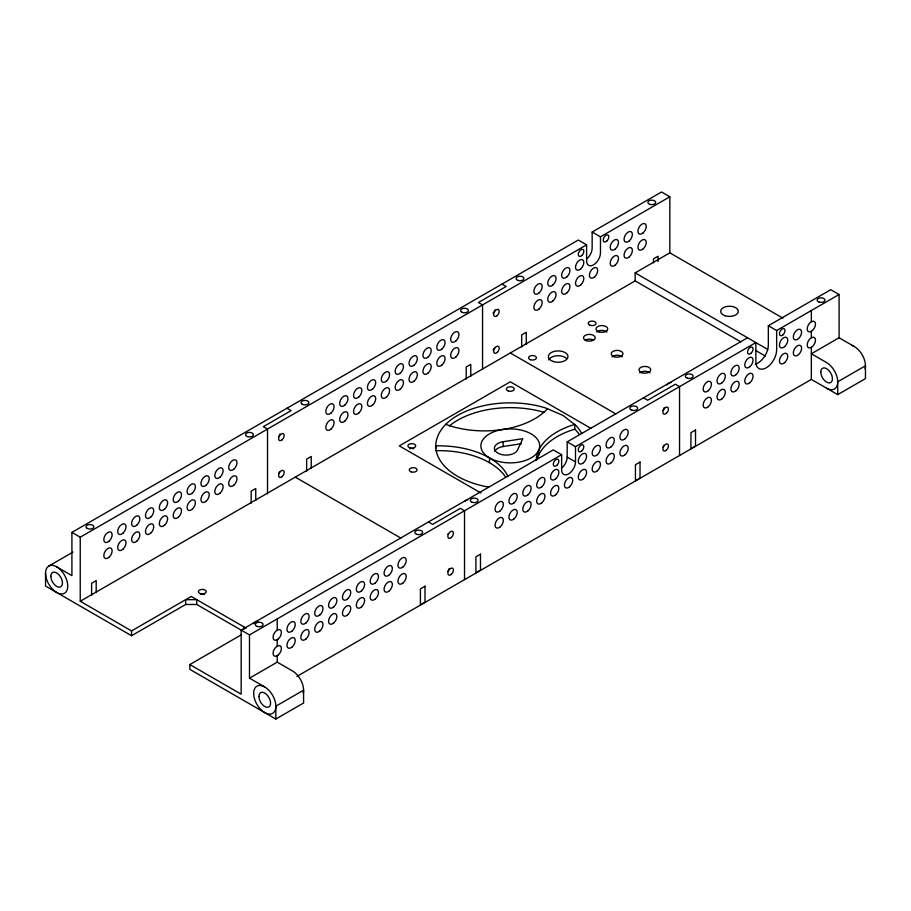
<?xml version="1.0" encoding="UTF-8"?>
<svg xmlns="http://www.w3.org/2000/svg" width="911" height="911" viewBox="0 0 911 911"><rect width="100%" height="100%" fill="white"/><g stroke="black" fill="none" stroke-linecap="round" stroke-linejoin="round"><path stroke-width="1.37" d="M489.492 457.903A29.425 16.99 0 0 0 524.167 460.875L526.649 460.021A29.425 16.99 0 0 0 538.458 450.82L539.164 449.203A29.425 16.99 0 0 0 536.249 437.884L534.768 436.449A29.425 16.99 0 0 0 526.649 431.757L524.167 430.903A29.425 16.99 0 0 0 504.557 429.229L501.756 429.628A29.425 16.99 0 0 0 485.825 436.449L484.345 437.884A29.425 16.99 0 0 0 489.492 457.903L489.492 462.708M56.653 566.836L71.912 575.638L71.912 532.388L578.28 240.037L586.604 244.843L586.604 260.865A9.805 5.66 -60 0 0 593.539 264.873A9.805 5.66 -60 0 0 600.474 252.859L600.474 236.837L669.836 196.787L669.836 252.859L782.856 318.11M587.014 258.758A9.805 5.66 -60 0 0 592.15 248.054L592.15 232.032L661.511 191.982L669.836 196.787M71.912 532.388L80.236 537.194L586.604 244.843M48.795 566.061L72.926 552.123M80.236 537.194L80.236 601.271L635.161 280.895L635.161 272.879L669.836 252.859M80.236 601.271L131.56 630.913L191.219 596.466L246.152 628.191M45.55 573.235A15.692 9.064 60 0 0 62.199 593.949A15.692 9.064 60 0 0 62.199 571.755A15.692 9.064 60 0 0 45.55 573.235L45.55 586.058L131.56 635.719L185.673 604.483L196.765 604.483L249.489 634.91L561.631 454.703L561.631 469.917A9.805 5.66 -60 0 0 568.566 473.925A9.805 5.66 -60 0 0 575.501 461.911L575.501 446.686L755.857 342.57L755.857 361.792A14.713 8.495 -60 0 0 766.253 367.793A14.713 8.495 -60 0 0 776.662 349.778L776.662 330.545L839.088 294.504L839.088 337.765L811.348 353.775L826.607 362.589A15.692 9.064 60 0 1 837.699 381.811L837.699 394.622L811.348 379.409L296.94 676.395M562.041 467.81A9.805 5.66 -60 0 0 567.177 457.106L567.177 441.881L747.532 337.765M755.242 364.138A14.713 8.495 -60 0 0 768.337 344.973L768.337 325.739L830.764 289.698L839.088 294.504M275.839 719.018L275.839 706.196L303.591 690.185L303.591 702.996L275.839 719.018L189.83 669.357L189.83 664.552L241.472 634.728M249.489 634.91L249.489 678.171L277.229 662.149L292.488 670.963A15.692 9.064 60 0 1 303.215 693.282M837.699 394.622L865.45 378.612L865.45 365.789L837.699 381.811A15.692 9.064 60 0 1 826.607 388.223M503.088 441.733L522.789 438.681L517.505 450.045A11.775 6.798 0 0 1 497.816 453.097A11.775 6.798 0 0 1 503.088 441.733L503.088 446.538A11.775 6.798 0 0 0 494.764 451.344M503.088 446.538L521.468 443.691M839.088 337.765L854.347 346.567M768.337 325.739L776.662 330.545M592.15 232.032L600.474 236.837M635.161 272.879L767.825 349.482M635.161 280.895L740.802 341.887M755.549 350.393L765.377 356.076M501.972 284.095L506.14 286.498L478.389 302.52L482.557 304.923L482.557 369.001M643.485 397.834L647.641 400.236L675.393 384.214L679.549 386.617L679.549 455.5M510.297 352.978L615.95 413.97M590.795 428.284L510.297 381.811L399.314 445.889L481.031 493.067M567.177 441.881L575.501 446.686M567.177 457.106L575.501 461.911M561.631 454.703L553.307 449.897L241.164 630.105L241.164 694.182L189.83 664.552M286.942 408.242L291.099 410.645L263.359 426.667L267.515 429.07L267.515 493.739M428.443 521.98L432.611 524.383L460.351 508.361L464.519 510.764L464.519 579.647M295.266 477.125L400.908 538.116M249.489 678.171L264.748 686.974M536.283 460.431A71.263 41.143 0 0 1 574.795 424.389L574.795 429.195L576.048 430.402A74.554 43.045 0 0 1 579.18 434.228M811.348 310.526L811.348 321.742M811.348 331.353L811.348 337.765M811.348 347.376L811.348 379.409M658.061 261.571L658.061 256.23L653.483 258.872L653.483 262.88M538.708 450.285L538.708 455.09M526.262 344.335L526.262 332.321L521.684 334.963L521.684 346.977M470.771 376.368L470.771 364.354L466.193 366.996L466.193 379.01M435.743 448.292C435.025 438.009 440.651 428.432 448.314 421.975A74.554 43.045 0 0 1 545.438 407.923L563.021 415.45L576.048 425.596A74.554 43.045 0 0 1 581.639 433.397M311.232 468.482L311.232 456.468L306.654 459.11L306.654 471.124M277.229 618.899L277.229 630.105M277.229 639.716L277.229 646.127M277.229 655.738L277.229 662.149M255.74 500.515L255.74 488.501L251.163 491.154L251.163 503.168M243.932 626.905L243.932 629.467M196.765 604.483L196.765 599.677L185.673 599.677L185.673 604.483M131.56 630.913L131.56 635.719M96.202 592.628L96.202 580.614L91.624 583.256L91.624 595.27M279.916 433.955A3.929 2.266 -60 0 1 278.618 436.654M449.157 568.521A3.929 2.266 -60 0 1 447.87 571.208M279.631 471.739A3.929 2.266 -60 0 1 278.618 473.492M409.836 448.736A3.929 2.266 0 0 1 413.765 448.736M448.44 533.527A3.929 2.266 -60 0 1 447.87 534.37M494.946 309.808A3.929 2.266 -60 0 1 492.976 313.202M663.914 445.297A3.929 2.266 -60 0 1 662.901 447.062M494.662 347.581A3.929 2.266 -60 0 1 492.976 350.052M664.199 407.524A3.929 2.266 -60 0 1 662.901 410.212M464.895 501.369A3.929 2.266 0 0 1 467.662 499.763M488.66 487.078A74.554 43.045 0 0 1 435.743 445.889A71.309 41.177 0 0 1 508.008 476.499M547.534 408.652A71.24 41.132 0 0 1 445.798 424.389M435.743 450.694A71.309 41.177 0 0 1 505.559 476.954M537.091 459.554A71.263 41.143 0 0 1 574.795 429.195M449.339 425.915A74.554 43.045 0 0 1 544.152 412.341M666.932 384.943A5.887 3.393 0 0 1 671.088 382.54M851.478 345.349A15.692 9.064 60 0 1 865.074 368.887M548.684 359.925A9.805 5.66 0 0 1 556.883 355.768A9.805 5.66 0 0 1 566.653 358.558M596.762 332.06A5.887 3.393 0 0 1 606.954 332.06M585.215 340.167A5.887 3.393 0 0 1 593.539 340.167M612.021 356.884A5.887 3.393 0 0 1 622.224 356.884M639.773 372.906A5.887 3.393 0 0 1 649.964 372.906M253.884 623.705A3.929 2.266 0 0 1 257.813 621.439M200.352 594.507A3.929 2.266 0 0 1 204.28 594.507M424.993 586.217L420.415 588.87L420.415 604.881L424.993 602.239L424.993 586.217M480.484 554.184L475.906 556.826L475.906 572.848L480.484 570.206L480.484 554.184M640.023 462.071L635.445 464.712L635.445 480.735L640.023 478.093L640.023 462.071M695.514 430.038L690.937 432.679L690.937 448.702L695.514 446.06L695.514 430.038M409.836 447.848A3.929 2.266 0 0 0 415.723 445.889A3.929 2.266 0 0 0 409.836 443.93A3.929 2.266 0 0 0 409.836 447.848M508.338 390.978A3.929 2.266 0 0 0 514.225 389.02A3.929 2.266 0 0 0 508.338 387.061A3.929 2.266 0 0 0 508.338 390.978M282.114 439.762A3.929 2.266 -60 0 0 283.355 433.682A3.929 2.266 -60 0 0 278.709 437.792A3.929 2.266 -60 0 0 282.114 439.762M282.114 476.601A3.929 2.266 -60 0 0 283.355 470.52A3.929 2.266 -60 0 0 278.709 474.642A3.929 2.266 -60 0 0 282.114 476.601M666.397 450.171A3.929 2.266 -60 0 0 667.638 444.09A3.929 2.266 -60 0 0 663.003 448.212A3.929 2.266 -60 0 0 666.397 450.171M302.201 404.233A3.929 2.266 0 0 0 308.772 403.22A3.929 2.266 0 0 0 303.967 400.453A3.929 2.266 0 0 0 302.201 404.233M461.74 312.131A3.929 2.266 0 0 0 468.311 311.118A3.929 2.266 0 0 0 463.505 308.339A3.929 2.266 0 0 0 461.74 312.131M666.397 413.321A3.929 2.266 -60 0 0 667.638 407.251A3.929 2.266 -60 0 0 663.003 411.362A3.929 2.266 -60 0 0 666.397 413.321M411.225 471.875A3.929 2.266 0 0 0 417.113 469.917A3.929 2.266 0 0 0 411.225 467.958A3.929 2.266 0 0 0 411.225 471.875M625.14 438.692A5.887 3.393 -60 0 0 626.996 429.582A5.887 3.393 -60 0 0 620.038 435.754A5.887 3.393 -60 0 0 625.14 438.692M611.258 446.709A5.887 3.393 -60 0 0 613.126 437.587A5.887 3.393 -60 0 0 606.168 443.759A5.887 3.393 -60 0 0 611.258 446.709M597.388 454.714A5.887 3.393 -60 0 0 599.256 445.593A5.887 3.393 -60 0 0 592.287 451.776A5.887 3.393 -60 0 0 597.388 454.714M583.518 462.72A5.887 3.393 -60 0 0 585.386 453.61A5.887 3.393 -60 0 0 578.417 459.782A5.887 3.393 -60 0 0 583.518 462.72M555.767 478.742A5.887 3.393 -60 0 0 557.634 469.62A5.887 3.393 -60 0 0 550.677 475.804A5.887 3.393 -60 0 0 555.767 478.742M541.897 486.747A5.887 3.393 -60 0 0 543.765 477.637A5.887 3.393 -60 0 0 536.795 483.809A5.887 3.393 -60 0 0 541.897 486.747M528.027 494.764A5.887 3.393 -60 0 0 529.895 485.643A5.887 3.393 -60 0 0 522.925 491.815A5.887 3.393 -60 0 0 528.027 494.764M514.146 502.77A5.887 3.393 -60 0 0 516.013 493.66A5.887 3.393 -60 0 0 509.055 499.832A5.887 3.393 -60 0 0 514.146 502.77M500.276 510.786A5.887 3.393 -60 0 0 502.143 501.665A5.887 3.393 -60 0 0 495.185 507.837A5.887 3.393 -60 0 0 500.276 510.786M331.023 413.059A5.887 3.393 -60 0 0 332.891 403.949A5.887 3.393 -60 0 0 325.933 410.121A5.887 3.393 -60 0 0 331.023 413.059M344.893 405.053A5.887 3.393 -60 0 0 346.761 395.932A5.887 3.393 -60 0 0 339.803 402.115A5.887 3.393 -60 0 0 344.893 405.053M358.775 397.048A5.887 3.393 -60 0 0 360.642 387.927A5.887 3.393 -60 0 0 353.673 394.099A5.887 3.393 -60 0 0 358.775 397.048M372.645 389.031A5.887 3.393 -60 0 0 374.512 379.921A5.887 3.393 -60 0 0 367.543 386.093A5.887 3.393 -60 0 0 372.645 389.031M386.515 381.026A5.887 3.393 -60 0 0 388.382 371.904A5.887 3.393 -60 0 0 381.424 378.088A5.887 3.393 -60 0 0 386.515 381.026M400.396 373.02A5.887 3.393 -60 0 0 402.252 363.899A5.887 3.393 -60 0 0 395.294 370.071A5.887 3.393 -60 0 0 400.396 373.02M414.266 365.004A5.887 3.393 -60 0 0 416.133 355.894A5.887 3.393 -60 0 0 409.164 362.066A5.887 3.393 -60 0 0 414.266 365.004M428.136 356.998A5.887 3.393 -60 0 0 430.003 347.877A5.887 3.393 -60 0 0 423.046 354.06A5.887 3.393 -60 0 0 428.136 356.998M442.006 348.993A5.887 3.393 -60 0 0 443.873 339.871A5.887 3.393 -60 0 0 436.916 346.043A5.887 3.393 -60 0 0 442.006 348.993M455.887 340.976A5.887 3.393 -60 0 0 457.755 331.866A5.887 3.393 -60 0 0 450.786 338.038A5.887 3.393 -60 0 0 455.887 340.976M331.023 429.081A5.887 3.393 -60 0 0 332.891 419.971A5.887 3.393 -60 0 0 325.933 426.143A5.887 3.393 -60 0 0 331.023 429.081M344.893 421.076A5.887 3.393 -60 0 0 346.761 411.954A5.887 3.393 -60 0 0 339.803 418.126A5.887 3.393 -60 0 0 344.893 421.076M358.775 413.07A5.887 3.393 -60 0 0 360.642 403.949A5.887 3.393 -60 0 0 353.673 410.121A5.887 3.393 -60 0 0 358.775 413.07M372.645 405.053A5.887 3.393 -60 0 0 374.512 395.932A5.887 3.393 -60 0 0 367.543 402.115A5.887 3.393 -60 0 0 372.645 405.053M386.515 397.048A5.887 3.393 -60 0 0 388.382 387.927A5.887 3.393 -60 0 0 381.424 394.099A5.887 3.393 -60 0 0 386.515 397.048M400.396 389.031A5.887 3.393 -60 0 0 402.252 379.921A5.887 3.393 -60 0 0 395.294 386.093A5.887 3.393 -60 0 0 400.396 389.031M414.266 381.026A5.887 3.393 -60 0 0 416.133 371.904A5.887 3.393 -60 0 0 409.164 378.088A5.887 3.393 -60 0 0 414.266 381.026M428.136 373.02A5.887 3.393 -60 0 0 430.003 363.899A5.887 3.393 -60 0 0 423.046 370.071A5.887 3.393 -60 0 0 428.136 373.02M442.006 365.004A5.887 3.393 -60 0 0 443.873 355.894A5.887 3.393 -60 0 0 436.916 362.066A5.887 3.393 -60 0 0 442.006 365.004M455.887 356.998A5.887 3.393 -60 0 0 457.755 347.877A5.887 3.393 -60 0 0 450.786 354.06A5.887 3.393 -60 0 0 455.887 356.998M625.14 454.714A5.887 3.393 -60 0 0 626.996 445.593A5.887 3.393 -60 0 0 620.038 451.776A5.887 3.393 -60 0 0 625.14 454.714M611.258 462.72A5.887 3.393 -60 0 0 613.126 453.61A5.887 3.393 -60 0 0 606.168 459.782A5.887 3.393 -60 0 0 611.258 462.72M597.388 470.736A5.887 3.393 -60 0 0 599.256 461.615A5.887 3.393 -60 0 0 592.287 467.787A5.887 3.393 -60 0 0 597.388 470.736M583.518 478.742A5.887 3.393 -60 0 0 585.386 469.62A5.887 3.393 -60 0 0 578.417 475.804A5.887 3.393 -60 0 0 583.518 478.742M569.648 486.747A5.887 3.393 -60 0 0 571.504 477.637A5.887 3.393 -60 0 0 564.547 483.809A5.887 3.393 -60 0 0 569.648 486.747M555.767 494.764A5.887 3.393 -60 0 0 557.634 485.643A5.887 3.393 -60 0 0 550.677 491.815A5.887 3.393 -60 0 0 555.767 494.764M541.897 502.77A5.887 3.393 -60 0 0 543.765 493.66A5.887 3.393 -60 0 0 536.795 499.832A5.887 3.393 -60 0 0 541.897 502.77M528.027 510.786A5.887 3.393 -60 0 0 529.895 501.665A5.887 3.393 -60 0 0 522.925 507.837A5.887 3.393 -60 0 0 528.027 510.786M514.146 518.792A5.887 3.393 -60 0 0 516.013 509.67A5.887 3.393 -60 0 0 509.055 515.842A5.887 3.393 -60 0 0 514.146 518.792M500.276 526.797A5.887 3.393 -60 0 0 502.143 517.687A5.887 3.393 -60 0 0 495.185 523.859A5.887 3.393 -60 0 0 500.276 526.797M581.765 450.968A3.929 2.266 -60 0 0 583.017 444.898A3.929 2.266 -60 0 0 578.371 449.009A3.929 2.266 -60 0 0 581.765 450.968M556.803 465.384A3.929 2.266 -60 0 0 558.044 459.315A3.929 2.266 -60 0 0 553.398 463.426A3.929 2.266 -60 0 0 556.803 465.384M631.813 410.201A3.929 2.266 0 0 0 637.689 408.242A3.929 2.266 0 0 0 631.813 406.283A3.929 2.266 0 0 0 631.813 410.201M472.262 502.314A3.929 2.266 0 0 0 478.15 500.355A3.929 2.266 0 0 0 472.262 498.397A3.929 2.266 0 0 0 472.262 502.314M590.191 325.307A3.929 2.266 0 0 0 596.079 323.348A3.929 2.266 0 0 0 590.191 321.378A3.929 2.266 0 0 0 590.191 325.307M530.532 359.743A3.929 2.266 0 0 0 536.42 357.784A3.929 2.266 0 0 0 530.532 355.825A3.929 2.266 0 0 0 530.532 359.743M553.262 361.485A9.805 5.66 0 0 0 567.974 356.577A9.805 5.66 0 0 0 553.262 351.68A9.805 5.66 0 0 0 553.262 361.485M598.914 331.889A5.887 3.393 0 0 0 607.751 328.951A5.887 3.393 0 0 0 598.914 326.001A5.887 3.393 0 0 0 598.914 331.889M586.433 340.703A5.887 3.393 0 0 0 595.259 337.765A5.887 3.393 0 0 0 586.433 334.815A5.887 3.393 0 0 0 586.433 340.703M614.173 356.725A5.887 3.393 0 0 0 623.01 353.775A5.887 3.393 0 0 0 614.173 350.837A5.887 3.393 0 0 0 614.173 356.725M641.925 372.736A5.887 3.393 0 0 0 650.75 369.798A5.887 3.393 0 0 0 641.925 366.86A5.887 3.393 0 0 0 641.925 372.736M725.076 315.741A8.825 5.102 0 0 0 738.32 311.323A8.825 5.102 0 0 0 725.076 306.916A8.825 5.102 0 0 0 725.076 315.741M820.777 372.041A8.245 4.76 60 0 0 829.522 382.916A8.245 4.76 60 0 0 829.522 371.255A8.245 4.76 60 0 0 820.777 372.041M687.304 378.167A3.929 2.266 0 0 0 693.18 376.209A3.929 2.266 0 0 0 687.304 374.239A3.929 2.266 0 0 0 687.304 378.167M497.144 315.605A3.929 2.266 -60 0 0 498.385 309.535A3.929 2.266 -60 0 0 493.751 313.646A3.929 2.266 -60 0 0 497.144 315.605M497.144 352.455A3.929 2.266 -60 0 0 498.385 346.374A3.929 2.266 -60 0 0 493.751 350.496A3.929 2.266 -60 0 0 497.144 352.455M539.118 292.921A5.887 3.393 -60 0 0 540.986 283.799A5.887 3.393 -60 0 0 534.028 289.983A5.887 3.393 -60 0 0 539.118 292.921M553 284.915A5.887 3.393 -60 0 0 554.856 275.794A5.887 3.393 -60 0 0 547.898 281.966A5.887 3.393 -60 0 0 553 284.915M566.87 276.898A5.887 3.393 -60 0 0 568.737 267.788A5.887 3.393 -60 0 0 561.768 273.96A5.887 3.393 -60 0 0 566.87 276.898M580.74 268.893A5.887 3.393 -60 0 0 582.607 259.772A5.887 3.393 -60 0 0 575.65 265.955A5.887 3.393 -60 0 0 580.74 268.893M615.426 248.874A5.887 3.393 -60 0 0 617.294 239.752A5.887 3.393 -60 0 0 610.324 245.924A5.887 3.393 -60 0 0 615.426 248.874M629.296 240.857A5.887 3.393 -60 0 0 631.164 231.747A5.887 3.393 -60 0 0 624.194 237.919A5.887 3.393 -60 0 0 629.296 240.857M643.166 232.852A5.887 3.393 -60 0 0 645.034 223.73A5.887 3.393 -60 0 0 638.076 229.902A5.887 3.393 -60 0 0 643.166 232.852M708.371 390.637A5.887 3.393 -60 0 0 710.238 381.515A5.887 3.393 -60 0 0 703.281 387.699A5.887 3.393 -60 0 0 708.371 390.637M722.252 382.631A5.887 3.393 -60 0 0 724.108 373.51A5.887 3.393 -60 0 0 717.151 379.682A5.887 3.393 -60 0 0 722.252 382.631M736.122 374.615A5.887 3.393 -60 0 0 737.99 365.505A5.887 3.393 -60 0 0 731.021 371.677A5.887 3.393 -60 0 0 736.122 374.615M749.992 366.609A5.887 3.393 -60 0 0 751.86 357.488A5.887 3.393 -60 0 0 744.891 363.671A5.887 3.393 -60 0 0 749.992 366.609M784.678 346.59A5.887 3.393 -60 0 0 786.546 337.469A5.887 3.393 -60 0 0 779.577 343.641A5.887 3.393 -60 0 0 784.678 346.59M798.548 338.573A5.887 3.393 -60 0 0 800.416 329.463A5.887 3.393 -60 0 0 793.447 335.635A5.887 3.393 -60 0 0 798.548 338.573M812.418 330.568A5.887 3.393 -60 0 0 814.286 321.446A5.887 3.393 -60 0 0 807.328 327.618A5.887 3.393 -60 0 0 812.418 330.568M812.418 346.59A5.887 3.393 -60 0 0 814.286 337.469A5.887 3.393 -60 0 0 807.328 343.641A5.887 3.393 -60 0 0 812.418 346.59M798.548 354.595A5.887 3.393 -60 0 0 800.416 345.474A5.887 3.393 -60 0 0 793.447 351.657A5.887 3.393 -60 0 0 798.548 354.595M784.678 362.601A5.887 3.393 -60 0 0 786.546 353.491A5.887 3.393 -60 0 0 779.577 359.663A5.887 3.393 -60 0 0 784.678 362.601M749.992 382.631A5.887 3.393 -60 0 0 751.86 373.51A5.887 3.393 -60 0 0 744.891 379.682A5.887 3.393 -60 0 0 749.992 382.631M736.122 390.637A5.887 3.393 -60 0 0 737.99 381.515A5.887 3.393 -60 0 0 731.021 387.699A5.887 3.393 -60 0 0 736.122 390.637M722.252 398.642A5.887 3.393 -60 0 0 724.108 389.532A5.887 3.393 -60 0 0 717.151 395.704A5.887 3.393 -60 0 0 722.252 398.642M708.371 406.659A5.887 3.393 -60 0 0 710.238 397.538A5.887 3.393 -60 0 0 703.281 403.71A5.887 3.393 -60 0 0 708.371 406.659M539.118 308.943A5.887 3.393 -60 0 0 540.986 299.821A5.887 3.393 -60 0 0 534.028 305.994A5.887 3.393 -60 0 0 539.118 308.943M553 300.926A5.887 3.393 -60 0 0 554.856 291.816A5.887 3.393 -60 0 0 547.898 297.988A5.887 3.393 -60 0 0 553 300.926M566.87 292.921A5.887 3.393 -60 0 0 568.737 283.799A5.887 3.393 -60 0 0 561.768 289.983A5.887 3.393 -60 0 0 566.87 292.921M580.74 284.915A5.887 3.393 -60 0 0 582.607 275.794A5.887 3.393 -60 0 0 575.65 281.966A5.887 3.393 -60 0 0 580.74 284.915M615.426 264.885A5.887 3.393 -60 0 0 617.294 255.775A5.887 3.393 -60 0 0 610.324 261.947A5.887 3.393 -60 0 0 615.426 264.885M629.296 256.879A5.887 3.393 -60 0 0 631.164 247.758A5.887 3.393 -60 0 0 624.194 253.93A5.887 3.393 -60 0 0 629.296 256.879M643.166 248.874A5.887 3.393 -60 0 0 645.034 239.752A5.887 3.393 -60 0 0 638.076 245.924A5.887 3.393 -60 0 0 643.166 248.874M782.925 334.838A3.929 2.266 -60 0 0 784.177 328.757A3.929 2.266 -60 0 0 779.531 332.868A3.929 2.266 -60 0 0 782.925 334.838M751.017 353.252A3.929 2.266 -60 0 0 752.27 347.171A3.929 2.266 -60 0 0 747.624 351.293A3.929 2.266 -60 0 0 751.017 353.252M819.091 302.076A3.929 2.266 0 0 0 824.979 300.118A3.929 2.266 0 0 0 819.091 298.148A3.929 2.266 0 0 0 819.091 302.076M649.839 204.36A3.929 2.266 0 0 0 655.726 202.401A3.929 2.266 0 0 0 649.839 200.431A3.929 2.266 0 0 0 649.839 204.36M518.052 280.451A3.929 2.266 0 0 0 523.939 278.493A3.929 2.266 0 0 0 518.052 276.523A3.929 2.266 0 0 0 518.052 280.451M594.61 276.898A5.887 3.393 -60 0 0 596.477 267.788A5.887 3.393 -60 0 0 589.519 273.96A5.887 3.393 -60 0 0 594.61 276.898M606.737 241.119A3.929 2.266 -60 0 0 607.99 235.038A3.929 2.266 -60 0 0 603.344 239.16A3.929 2.266 -60 0 0 606.737 241.119M581.765 255.535A3.929 2.266 -60 0 0 583.017 249.455A3.929 2.266 -60 0 0 578.371 253.577A3.929 2.266 -60 0 0 581.765 255.535M50.822 576.287A8.245 4.76 60 0 0 59.557 587.162A8.245 4.76 60 0 0 59.557 575.501A8.245 4.76 60 0 0 50.822 576.287M416.771 534.358A3.929 2.266 0 0 0 422.658 532.388A3.929 2.266 0 0 0 416.771 530.43A3.929 2.266 0 0 0 416.771 534.358M257.232 626.461A3.929 2.266 0 0 0 263.12 624.502A3.929 2.266 0 0 0 257.232 622.543A3.929 2.266 0 0 0 257.232 626.461M253.645 693.385A15.692 9.064 60 0 0 270.294 714.099A15.692 9.064 60 0 0 270.294 691.893A15.692 9.064 60 0 0 253.645 693.385M258.918 696.425A8.245 4.76 60 0 0 267.663 707.3A8.245 4.76 60 0 0 267.663 695.651A8.245 4.76 60 0 0 258.918 696.425M278.31 654.952A5.887 3.393 -60 0 0 280.178 645.831A5.887 3.393 -60 0 0 273.209 652.014A5.887 3.393 -60 0 0 278.31 654.952M278.31 638.93A5.887 3.393 -60 0 0 280.178 629.82A5.887 3.393 -60 0 0 273.209 635.992A5.887 3.393 -60 0 0 278.31 638.93M87.171 528.391A3.929 2.266 0 0 0 93.731 527.367A3.929 2.266 0 0 0 88.925 524.599A3.929 2.266 0 0 0 87.171 528.391M247.519 436.631A3.929 2.266 0 0 0 253.406 434.672A3.929 2.266 0 0 0 247.519 432.714A3.929 2.266 0 0 0 247.519 436.631M200.352 593.63A3.929 2.266 0 0 0 206.239 591.66A3.929 2.266 0 0 0 200.352 589.702A3.929 2.266 0 0 0 200.352 593.63M451.366 537.479A3.929 2.266 -60 0 0 452.608 531.398A3.929 2.266 -60 0 0 447.961 535.509A3.929 2.266 -60 0 0 451.366 537.479M451.366 574.317A3.929 2.266 -60 0 0 452.608 568.236A3.929 2.266 -60 0 0 447.961 572.359A3.929 2.266 -60 0 0 451.366 574.317M122.928 533.208A5.887 3.393 -60 0 0 124.796 524.087A5.887 3.393 -60 0 0 117.826 530.27A5.887 3.393 -60 0 0 122.928 533.208M136.798 525.203A5.887 3.393 -60 0 0 138.666 516.082A5.887 3.393 -60 0 0 131.708 522.254A5.887 3.393 -60 0 0 136.798 525.203M150.679 517.186A5.887 3.393 -60 0 0 152.536 508.076A5.887 3.393 -60 0 0 145.578 514.248A5.887 3.393 -60 0 0 150.679 517.186M164.549 509.181A5.887 3.393 -60 0 0 166.417 500.059A5.887 3.393 -60 0 0 159.448 506.231A5.887 3.393 -60 0 0 164.549 509.181M178.419 501.175A5.887 3.393 -60 0 0 180.287 492.054A5.887 3.393 -60 0 0 173.329 498.226A5.887 3.393 -60 0 0 178.419 501.175M192.289 493.158A5.887 3.393 -60 0 0 194.157 484.037A5.887 3.393 -60 0 0 187.199 490.22A5.887 3.393 -60 0 0 192.289 493.158M206.171 485.153A5.887 3.393 -60 0 0 208.038 476.032A5.887 3.393 -60 0 0 201.069 482.204A5.887 3.393 -60 0 0 206.171 485.153M220.041 477.136A5.887 3.393 -60 0 0 221.908 468.026A5.887 3.393 -60 0 0 214.939 474.198A5.887 3.393 -60 0 0 220.041 477.136M233.911 469.131A5.887 3.393 -60 0 0 235.778 460.009A5.887 3.393 -60 0 0 228.82 466.193A5.887 3.393 -60 0 0 233.911 469.131M109.058 541.214A5.887 3.393 -60 0 0 110.926 532.104A5.887 3.393 -60 0 0 103.956 538.276A5.887 3.393 -60 0 0 109.058 541.214M292.18 630.924A5.887 3.393 -60 0 0 294.048 621.803A5.887 3.393 -60 0 0 287.079 627.986A5.887 3.393 -60 0 0 292.18 630.924M306.05 622.919A5.887 3.393 -60 0 0 307.918 613.798A5.887 3.393 -60 0 0 300.96 619.97A5.887 3.393 -60 0 0 306.05 622.919M319.932 614.902A5.887 3.393 -60 0 0 321.788 605.792A5.887 3.393 -60 0 0 314.83 611.964A5.887 3.393 -60 0 0 319.932 614.902M333.802 606.897A5.887 3.393 -60 0 0 335.669 597.775A5.887 3.393 -60 0 0 328.7 603.947A5.887 3.393 -60 0 0 333.802 606.897M347.672 598.891A5.887 3.393 -60 0 0 349.539 589.77A5.887 3.393 -60 0 0 342.582 595.942A5.887 3.393 -60 0 0 347.672 598.891M361.542 590.875A5.887 3.393 -60 0 0 363.409 581.765A5.887 3.393 -60 0 0 356.452 587.937A5.887 3.393 -60 0 0 361.542 590.875M375.423 582.869A5.887 3.393 -60 0 0 377.291 573.748A5.887 3.393 -60 0 0 370.321 579.92A5.887 3.393 -60 0 0 375.423 582.869M389.293 574.852A5.887 3.393 -60 0 0 391.161 565.742A5.887 3.393 -60 0 0 384.191 571.914A5.887 3.393 -60 0 0 389.293 574.852M403.163 566.847A5.887 3.393 -60 0 0 405.031 557.726A5.887 3.393 -60 0 0 398.073 563.909A5.887 3.393 -60 0 0 403.163 566.847M109.058 557.236A5.887 3.393 -60 0 0 110.926 548.115A5.887 3.393 -60 0 0 103.956 554.298A5.887 3.393 -60 0 0 109.058 557.236M122.928 549.231A5.887 3.393 -60 0 0 124.796 540.109A5.887 3.393 -60 0 0 117.826 546.281A5.887 3.393 -60 0 0 122.928 549.231M136.798 541.214A5.887 3.393 -60 0 0 138.666 532.104A5.887 3.393 -60 0 0 131.708 538.276A5.887 3.393 -60 0 0 136.798 541.214M150.679 533.208A5.887 3.393 -60 0 0 152.536 524.087A5.887 3.393 -60 0 0 145.578 530.27A5.887 3.393 -60 0 0 150.679 533.208M164.549 525.203A5.887 3.393 -60 0 0 166.417 516.082A5.887 3.393 -60 0 0 159.448 522.254A5.887 3.393 -60 0 0 164.549 525.203M178.419 517.186A5.887 3.393 -60 0 0 180.287 508.076A5.887 3.393 -60 0 0 173.329 514.248A5.887 3.393 -60 0 0 178.419 517.186M192.289 509.181A5.887 3.393 -60 0 0 194.157 500.059A5.887 3.393 -60 0 0 187.199 506.231A5.887 3.393 -60 0 0 192.289 509.181M206.171 501.175A5.887 3.393 -60 0 0 208.038 492.054A5.887 3.393 -60 0 0 201.069 498.226A5.887 3.393 -60 0 0 206.171 501.175M220.041 493.158A5.887 3.393 -60 0 0 221.908 484.048A5.887 3.393 -60 0 0 214.939 490.22A5.887 3.393 -60 0 0 220.041 493.158M233.911 485.153A5.887 3.393 -60 0 0 235.778 476.032A5.887 3.393 -60 0 0 228.82 482.204A5.887 3.393 -60 0 0 233.911 485.153M403.163 582.869A5.887 3.393 -60 0 0 405.031 573.748A5.887 3.393 -60 0 0 398.073 579.92A5.887 3.393 -60 0 0 403.163 582.869M389.293 590.875A5.887 3.393 -60 0 0 391.161 581.765A5.887 3.393 -60 0 0 384.191 587.937A5.887 3.393 -60 0 0 389.293 590.875M375.423 598.891A5.887 3.393 -60 0 0 377.291 589.77A5.887 3.393 -60 0 0 370.321 595.942A5.887 3.393 -60 0 0 375.423 598.891M361.542 606.897A5.887 3.393 -60 0 0 363.409 597.775A5.887 3.393 -60 0 0 356.452 603.947A5.887 3.393 -60 0 0 361.542 606.897M347.672 614.902A5.887 3.393 -60 0 0 349.539 605.792A5.887 3.393 -60 0 0 342.582 611.964A5.887 3.393 -60 0 0 347.672 614.902M333.802 622.919A5.887 3.393 -60 0 0 335.669 613.798A5.887 3.393 -60 0 0 328.7 619.97A5.887 3.393 -60 0 0 333.802 622.919M319.932 630.924A5.887 3.393 -60 0 0 321.788 621.803A5.887 3.393 -60 0 0 314.83 627.986A5.887 3.393 -60 0 0 319.932 630.924M306.05 638.93A5.887 3.393 -60 0 0 307.918 629.82A5.887 3.393 -60 0 0 300.96 635.992A5.887 3.393 -60 0 0 306.05 638.93M292.18 646.947A5.887 3.393 -60 0 0 294.048 637.825A5.887 3.393 -60 0 0 287.079 643.997A5.887 3.393 -60 0 0 292.18 646.947"/></g></svg>
